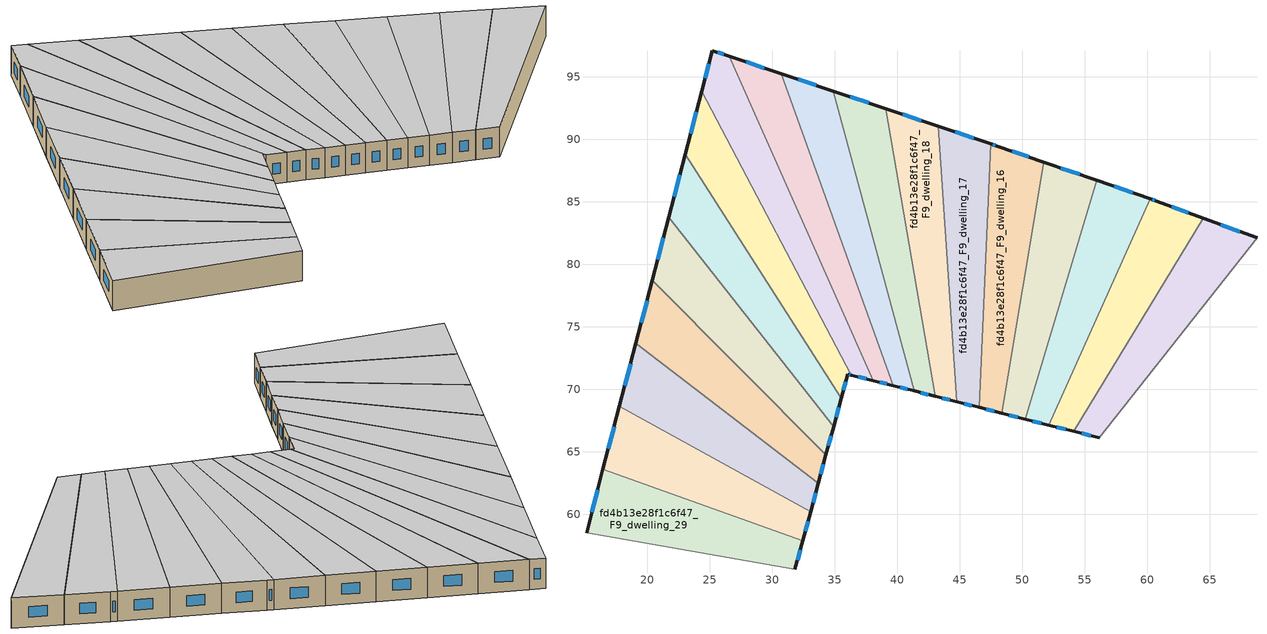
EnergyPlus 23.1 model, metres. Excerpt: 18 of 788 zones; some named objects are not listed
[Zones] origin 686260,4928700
fd4b13e28f1c6f47_F9_dwelling_12
 floor to fd4b13e28f1c6f47_F8_dwelling_12 (EU_floor_Construction): 68.78,82.11 56.14,66.12 54.1,66.64 64.49,83.68 z27
 wall outside (EU_wall_Construction): 54.1,66.64 56.14,66.12 / 68.78,82.11 64.49,83.68 z27:30
 wall to fd4b13e28f1c6f47_F9_dwelling_13 (EU_wall_Construction): 64.49,83.68 54.1,66.64 z27:30
 wall to fd4b13e28f1c6f47_F9_dwelling_11 (EU_wall_Construction): 56.14,66.12 68.78,82.11 z27:30
 window (EU_Window_Construction): 54.76,66.47 55.48,66.29 / 67.39,82.62 65.88,83.17 z27.97:29.03
 ceiling to fd4b13e28f1c6f47_F10_dwelling_12 (EU_floor_Construction): 56.14,66.12 68.78,82.11 64.49,83.68 54.1,66.64 z30
fd4b13e28f1c6f47_F9_dwelling_13
 floor to fd4b13e28f1c6f47_F8_dwelling_13 (EU_floor_Construction): 64.49,83.68 54.1,66.64 52.13,67.14 60.23,85.24 60.75,85.06 z27
 wall outside (EU_wall_Construction): 52.13,67.14 54.1,66.64 / 64.49,83.68 60.75,85.06 60.23,85.24 z27:30
 wall to fd4b13e28f1c6f47_F9_dwelling_14 (EU_wall_Construction): 60.23,85.24 52.13,67.14 z27:30
 window (EU_Window_Construction): 52.77,66.98 53.47,66.8 / 60.58,85.12 60.4,85.18 / 63.28,84.13 61.96,84.61 z27.97:29.03
 ceiling to fd4b13e28f1c6f47_F10_dwelling_13 (EU_floor_Construction): 54.1,66.64 64.49,83.68 60.75,85.06 60.23,85.24 52.13,67.14 z30
fd4b13e28f1c6f47_F9_dwelling_14
 floor to fd4b13e28f1c6f47_F8_dwelling_14 (EU_floor_Construction): 60.23,85.24 52.13,67.14 50.22,67.62 55.96,86.71 z27
 wall outside (EU_wall_Construction): 50.22,67.62 52.13,67.14 / 60.23,85.24 55.96,86.71 z27:30
 wall to fd4b13e28f1c6f47_F9_dwelling_15 (EU_wall_Construction): 55.96,86.71 50.22,67.62 z27:30
 window (EU_Window_Construction): 50.84,67.47 51.51,67.3 / 58.84,85.72 57.34,86.23 z27.97:29.03
 ceiling to fd4b13e28f1c6f47_F10_dwelling_14 (EU_floor_Construction): 52.13,67.14 60.23,85.24 55.96,86.71 50.22,67.62 z30
fd4b13e28f1c6f47_F9_dwelling_15
 floor to fd4b13e28f1c6f47_F8_dwelling_15 (EU_floor_Construction): 55.96,86.71 50.22,67.62 48.36,68.1 51.71,88.18 z27
 wall outside (EU_wall_Construction): 48.36,68.1 50.22,67.62 / 55.96,86.71 51.71,88.18 z27:30
 wall to fd4b13e28f1c6f47_F9_dwelling_16 (EU_wall_Construction): 51.71,88.18 48.36,68.1 z27:30
 window (EU_Window_Construction): 48.96,67.94 49.62,67.78 / 54.58,87.19 53.08,87.71 z27.97:29.03
 ceiling to fd4b13e28f1c6f47_F10_dwelling_15 (EU_floor_Construction): 50.22,67.62 55.96,86.71 51.71,88.18 48.36,68.1 z30
fd4b13e28f1c6f47_F9_dwelling_16
 floor to fd4b13e28f1c6f47_F8_dwelling_16 (EU_floor_Construction): 51.71,88.18 48.36,68.1 46.55,68.56 47.47,89.64 48.01,89.46 z27
 wall outside (EU_wall_Construction): 46.55,68.56 48.36,68.1 / 51.71,88.18 48.01,89.46 47.47,89.64 z27:30
 wall to fd4b13e28f1c6f47_F9_dwelling_17 (EU_wall_Construction): 47.47,89.64 46.55,68.56 z27:30
 window (EU_Window_Construction): 47.13,68.41 47.77,68.25 / 47.84,89.52 47.65,89.58 / 50.51,88.59 49.21,89.04 z27.97:29.03
 ceiling to fd4b13e28f1c6f47_F10_dwelling_16 (EU_floor_Construction): 48.36,68.1 51.71,88.18 48.01,89.46 47.47,89.64 46.55,68.56 z30
fd4b13e28f1c6f47_F9_dwelling_17
 floor to fd4b13e28f1c6f47_F8_dwelling_17 (EU_floor_Construction): 47.47,89.64 46.55,68.56 44.77,69.01 43.26,91.05 z27
 wall outside (EU_wall_Construction): 44.77,69.01 46.55,68.56 / 47.47,89.64 43.26,91.05 z27:30
 wall to fd4b13e28f1c6f47_F9_dwelling_18 (EU_wall_Construction): 43.26,91.05 44.77,69.01 z27:30
 window (EU_Window_Construction): 45.35,68.86 45.97,68.7 / 46.11,90.09 44.63,90.59 z27.97:29.03
 ceiling to fd4b13e28f1c6f47_F10_dwelling_17 (EU_floor_Construction): 46.55,68.56 47.47,89.64 43.26,91.05 44.77,69.01 z30
fd4b13e28f1c6f47_F9_dwelling_18
 floor to fd4b13e28f1c6f47_F8_dwelling_18 (EU_floor_Construction): 43.26,91.05 44.77,69.01 43.04,69.45 39.06,92.46 z27
 wall outside (EU_wall_Construction): 43.04,69.45 44.77,69.01 / 43.26,91.05 39.06,92.46 z27:30
 wall to fd4b13e28f1c6f47_F9_dwelling_19 (EU_wall_Construction): 39.06,92.46 43.04,69.45 z27:30
 window (EU_Window_Construction): 43.6,69.3 44.21,69.15 / 41.9,91.5 40.42,92 z27.97:29.03
 ceiling to fd4b13e28f1c6f47_F10_dwelling_18 (EU_floor_Construction): 44.77,69.01 43.26,91.05 39.06,92.46 43.04,69.45 z30
fd4b13e28f1c6f47_F9_dwelling_19
 floor to fd4b13e28f1c6f47_F8_dwelling_19 (EU_floor_Construction): 39.06,92.46 43.04,69.45 41.35,69.88 34.88,93.86 z27
 wall outside (EU_wall_Construction): 41.35,69.88 43.04,69.45 / 39.06,92.46 34.88,93.86 z27:30
 wall to fd4b13e28f1c6f47_F9_dwelling_20 (EU_wall_Construction): 34.88,93.86 41.35,69.88 z27:30
 window (EU_Window_Construction): 41.9,69.74 42.49,69.59 / 37.71,92.91 36.24,93.4 z27.97:29.03
 ceiling to fd4b13e28f1c6f47_F10_dwelling_19 (EU_floor_Construction): 43.04,69.45 39.06,92.46 34.88,93.86 41.35,69.88 z30
fd4b13e28f1c6f47_F9_dwelling_20
 floor to fd4b13e28f1c6f47_F8_dwelling_20 (EU_floor_Construction): 34.88,93.86 41.35,69.88 39.69,70.3 30.72,95.25 z27
 wall outside (EU_wall_Construction): 39.69,70.3 41.35,69.88 / 34.88,93.86 30.72,95.25 z27:30
 wall to fd4b13e28f1c6f47_F9_dwelling_21 (EU_wall_Construction): 30.72,95.25 39.69,70.3 z27:30
 window (EU_Window_Construction): 40.23,70.16 40.81,70.01 / 33.53,94.31 32.07,94.8 z27.97:29.03
 ceiling to fd4b13e28f1c6f47_F10_dwelling_20 (EU_floor_Construction): 41.35,69.88 34.88,93.86 30.72,95.25 39.69,70.3 z30
fd4b13e28f1c6f47_F9_dwelling_21
 floor to fd4b13e28f1c6f47_F8_dwelling_21 (EU_floor_Construction): 30.72,95.25 39.69,70.3 38.06,70.71 26.56,96.64 z27
 wall outside (EU_wall_Construction): 38.06,70.71 39.69,70.3 / 30.72,95.25 26.56,96.64 z27:30
 wall to fd4b13e28f1c6f47_F9_dwelling_22 (EU_wall_Construction): 26.56,96.64 38.06,70.71 z27:30
 window (EU_Window_Construction): 38.59,70.57 39.16,70.43 / 29.37,95.7 27.91,96.19 z27.97:29.03
 ceiling to fd4b13e28f1c6f47_F10_dwelling_21 (EU_floor_Construction): 39.69,70.3 30.72,95.25 26.56,96.64 38.06,70.71 z30
fd4b13e28f1c6f47_F9_dwelling_22
 floor to fd4b13e28f1c6f47_F8_dwelling_22 (EU_floor_Construction): 26.56,96.64 38.06,70.71 36.34,71.14 24.35,93.83 25.21,97.1 z27
 wall outside (EU_wall_Construction): 36.34,71.14 38.06,70.71 / 26.56,96.64 25.21,97.1 24.35,93.83 z27:30
 wall to fd4b13e28f1c6f47_F9_dwelling_23 (EU_wall_Construction): 24.35,93.83 36.34,71.14 z27:30
 window (EU_Window_Construction): 36.9,71 37.51,70.85 / 24.93,96.04 24.63,94.89 / 26.12,96.79 25.65,96.95 z27.97:29.03
 ceiling to fd4b13e28f1c6f47_F10_dwelling_22 (EU_floor_Construction): 38.06,70.71 26.56,96.64 25.21,97.1 24.35,93.83 36.34,71.14 z30
fd4b13e28f1c6f47_F9_dwelling_23
 floor to fd4b13e28f1c6f47_F8_dwelling_23 (EU_floor_Construction): 24.35,93.83 36.34,71.14 36.05,71.22 35.52,69.28 23.04,88.8 z27
 wall outside (EU_wall_Construction): 35.52,69.28 36.05,71.22 36.34,71.14 / 24.35,93.83 23.04,88.8 z27:30
 wall to fd4b13e28f1c6f47_F9_dwelling_24 (EU_wall_Construction): 23.04,88.8 35.52,69.28 z27:30
 window (EU_Window_Construction): 36.14,71.2 36.24,71.17 / 35.69,69.91 35.88,70.59 / 23.93,92.2 23.47,90.43 z27.97:29.03
 ceiling to fd4b13e28f1c6f47_F10_dwelling_23 (EU_floor_Construction): 35.52,69.28 36.05,71.22 36.34,71.14 24.35,93.83 23.04,88.8 z30
fd4b13e28f1c6f47_F9_dwelling_24
 floor to fd4b13e28f1c6f47_F8_dwelling_24 (EU_floor_Construction): 23.04,88.8 35.52,69.28 34.91,67.03 21.73,83.77 z27
 wall outside (EU_wall_Construction): 34.91,67.03 35.52,69.28 / 23.04,88.8 21.73,83.77 z27:30
 wall to fd4b13e28f1c6f47_F9_dwelling_25 (EU_wall_Construction): 21.73,83.77 34.91,67.03 z27:30
 window (EU_Window_Construction): 35.11,67.76 35.33,68.55 / 22.62,87.17 22.15,85.4 z27.97:29.03
 ceiling to fd4b13e28f1c6f47_F10_dwelling_24 (EU_floor_Construction): 34.91,67.03 35.52,69.28 23.04,88.8 21.73,83.77 z30
fd4b13e28f1c6f47_F9_dwelling_25
 floor to fd4b13e28f1c6f47_F8_dwelling_25 (EU_floor_Construction): 21.73,83.77 34.91,67.03 34.3,64.76 20.41,78.73 z27
 wall outside (EU_wall_Construction): 34.3,64.76 34.91,67.03 / 21.73,83.77 20.41,78.73 z27:30
 wall to fd4b13e28f1c6f47_F9_dwelling_26 (EU_wall_Construction): 20.41,78.73 34.3,64.76 z27:30
 window (EU_Window_Construction): 34.5,65.49 34.71,66.29 / 21.3,82.13 20.84,80.36 z27.97:29.03
 ceiling to fd4b13e28f1c6f47_F10_dwelling_25 (EU_floor_Construction): 34.3,64.76 34.91,67.03 21.73,83.77 20.41,78.73 z30
fd4b13e28f1c6f47_F9_dwelling_26
 floor to fd4b13e28f1c6f47_F8_dwelling_26 (EU_floor_Construction): 20.41,78.73 34.3,64.76 33.68,62.48 19.1,73.69 z27
 wall outside (EU_wall_Construction): 33.68,62.48 34.3,64.76 / 20.41,78.73 19.1,73.69 z27:30
 wall to fd4b13e28f1c6f47_F9_dwelling_27 (EU_wall_Construction): 19.1,73.69 33.68,62.48 z27:30
 window (EU_Window_Construction): 33.88,63.22 34.1,64.02 / 19.99,77.1 19.52,75.32 z27.97:29.03
 ceiling to fd4b13e28f1c6f47_F10_dwelling_26 (EU_floor_Construction): 33.68,62.48 34.3,64.76 20.41,78.73 19.1,73.69 z30
fd4b13e28f1c6f47_F9_dwelling_27
 floor to fd4b13e28f1c6f47_F8_dwelling_27 (EU_floor_Construction): 33.68,62.48 33.06,60.2 17.78,68.64 19.1,73.69 z27
 wall outside (EU_wall_Construction): 33.06,60.2 33.68,62.48 / 19.1,73.69 17.78,68.64 z27:30
 wall to fd4b13e28f1c6f47_F9_dwelling_28 (EU_wall_Construction): 17.78,68.64 33.06,60.2 z27:30
 window (EU_Window_Construction): 33.26,60.94 33.48,61.74 / 18.67,72.05 18.21,70.28 z27.97:29.03
 ceiling to fd4b13e28f1c6f47_F10_dwelling_27 (EU_floor_Construction): 33.06,60.2 33.68,62.48 19.1,73.69 17.78,68.64 z30
fd4b13e28f1c6f47_F9_dwelling_28
 floor to fd4b13e28f1c6f47_F8_dwelling_28 (EU_floor_Construction): 33.06,60.2 32.44,57.9 16.46,63.59 17.78,68.64 z27
 wall outside (EU_wall_Construction): 32.44,57.9 33.06,60.2 / 17.78,68.64 16.46,63.59 z27:30
 wall to fd4b13e28f1c6f47_F9_dwelling_29 (EU_wall_Construction): 16.46,63.59 32.44,57.9 z27:30
 window (EU_Window_Construction): 32.64,58.64 32.86,59.45 / 17.35,67.01 16.89,65.23 z27.97:29.03
 ceiling to fd4b13e28f1c6f47_F10_dwelling_28 (EU_floor_Construction): 32.44,57.9 33.06,60.2 17.78,68.64 16.46,63.59 z30
fd4b13e28f1c6f47_F9_dwelling_29
 floor to fd4b13e28f1c6f47_F8_dwelling_29 (EU_floor_Construction): 32.44,57.9 31.82,55.6 15.14,58.54 16.46,63.59 z27
 wall outside (EU_wall_Construction): 31.82,55.6 32.44,57.9 / 16.46,63.59 15.14,58.54 z27:30
 wall to fd4b13e28f1c6f47_F9_dwelling_30 (EU_wall_Construction): 15.14,58.54 31.82,55.6 z27:30
 window (EU_Window_Construction): 32.02,56.34 32.24,57.15 / 16.03,61.96 15.57,60.18 z27.97:29.03
 ceiling to fd4b13e28f1c6f47_F10_dwelling_29 (EU_floor_Construction): 31.82,55.6 32.44,57.9 16.46,63.59 15.14,58.54 z30
[Building]
EU S2 Campaign: North Axis=0; Terrain=City; Solar Distribution=FullExterior
[Site:Location]
Bologna: Latitude=44.5; Longitude=11.25; Time Zone=1; Elevation=37
[SizingPeriod:WeatherFileDays]
AnnualSizingPeriod: Begin Month=1; Begin Day of Month=1; End Month=12; End Day of Month=31; Day of Week for Start Day=Monday; Use Weather File Daylight Saving Period=No; Use Weather File Rain and Snow Indicators=No
[MATERIAL]
EU_InternalMass_Material: Roughness=MediumRough; Thickness=0.1; Conductivity=1; Density=1800; Specific Heat=900; Thermal Absorptance=0.9; Solar Absorptance=0.7; Visible Absorptance=0.7
[MATERIAL:NOMASS] Roughness=MediumRough; Thermal Absorptance=0.9; Solar Absorptance=0.7; Visible Absorptance=0.7
Name | Thermal Resistance
EU_wall_NoMass | 0.779417
EU_floor_NoMass | 0.588222
[WINDOWMATERIAL:SIMPLEGLAZINGSYSTEM]
EU_Window_SimpleGlazing: UFactor=5.16242; Solar Heat Gain Coefficient=0.85; Visible Transmittance=0.85
[CONSTRUCTION]
EU_wall_Construction: EU_wall_NoMass
EU_floor_Construction: EU_floor_NoMass
EU_Window_Construction: EU_Window_SimpleGlazing
EU_InternalMass_Construction: EU_InternalMass_Material
[ZONE] Type=1; Multiplier=1; Ceiling Height=autocalculate; Floor Area=autocalculate; Part of Total Floor Area=Yes
Name | Volume
fd4b13e28f1c6f47_F9_dwelling_12 | 192.746
fd4b13e28f1c6f47_F9_dwelling_13 | 192.776
fd4b13e28f1c6f47_F9_dwelling_14 | 192.752
fd4b13e28f1c6f47_F9_dwelling_15 | 192.75
fd4b13e28f1c6f47_F9_dwelling_16 | 192.822
fd4b13e28f1c6f47_F9_dwelling_17 | 192.737
fd4b13e28f1c6f47_F9_dwelling_18 | 192.759
fd4b13e28f1c6f47_F9_dwelling_19 | 192.717
fd4b13e28f1c6f47_F9_dwelling_20; fd4b13e28f1c6f47_F9_dwelling_23 | 192.757
fd4b13e28f1c6f47_F9_dwelling_21 | 192.814
fd4b13e28f1c6f47_F9_dwelling_22 | 192.709
fd4b13e28f1c6f47_F9_dwelling_24 | 192.753
fd4b13e28f1c6f47_F9_dwelling_25 | 192.735
fd4b13e28f1c6f47_F9_dwelling_26 | 192.795
fd4b13e28f1c6f47_F9_dwelling_27 | 192.744
fd4b13e28f1c6f47_F9_dwelling_28 | 192.763
fd4b13e28f1c6f47_F9_dwelling_29 | 192.816
[INTERNALMASS] Construction=EU_InternalMass_Construction
Name | Zone or ZoneList | Surface Area
fd4b13e28f1c6f47_F9_dwelling_12_EU_InternalMass | fd4b13e28f1c6f47_F9_dwelling_12 | 64.2488
fd4b13e28f1c6f47_F9_dwelling_13_EU_InternalMass | fd4b13e28f1c6f47_F9_dwelling_13 | 64.2578
fd4b13e28f1c6f47_F9_dwelling_14_EU_InternalMass | fd4b13e28f1c6f47_F9_dwelling_14 | 64.2505
fd4b13e28f1c6f47_F9_dwelling_15_EU_InternalMass | fd4b13e28f1c6f47_F9_dwelling_15 | 64.2501
fd4b13e28f1c6f47_F9_dwelling_16_EU_InternalMass | fd4b13e28f1c6f47_F9_dwelling_16 | 64.2731
fd4b13e28f1c6f47_F9_dwelling_17_EU_InternalMass | fd4b13e28f1c6f47_F9_dwelling_17 | 64.2456
fd4b13e28f1c6f47_F9_dwelling_18_EU_InternalMass | fd4b13e28f1c6f47_F9_dwelling_18 | 64.253
fd4b13e28f1c6f47_F9_dwelling_19_EU_InternalMass | fd4b13e28f1c6f47_F9_dwelling_19 | 64.2389
fd4b13e28f1c6f47_F9_dwelling_20_EU_InternalMass | fd4b13e28f1c6f47_F9_dwelling_20 | 64.2522
fd4b13e28f1c6f47_F9_dwelling_21_EU_InternalMass | fd4b13e28f1c6f47_F9_dwelling_21 | 64.2711
fd4b13e28f1c6f47_F9_dwelling_22_EU_InternalMass | fd4b13e28f1c6f47_F9_dwelling_22 | 64.2366
fd4b13e28f1c6f47_F9_dwelling_23_EU_InternalMass | fd4b13e28f1c6f47_F9_dwelling_23 | 64.2521
fd4b13e28f1c6f47_F9_dwelling_24_EU_InternalMass | fd4b13e28f1c6f47_F9_dwelling_24 | 64.251
fd4b13e28f1c6f47_F9_dwelling_25_EU_InternalMass | fd4b13e28f1c6f47_F9_dwelling_25 | 64.2449
fd4b13e28f1c6f47_F9_dwelling_26_EU_InternalMass | fd4b13e28f1c6f47_F9_dwelling_26 | 64.265
fd4b13e28f1c6f47_F9_dwelling_27_EU_InternalMass | fd4b13e28f1c6f47_F9_dwelling_27 | 64.2482
fd4b13e28f1c6f47_F9_dwelling_28_EU_InternalMass | fd4b13e28f1c6f47_F9_dwelling_28 | 64.2542
fd4b13e28f1c6f47_F9_dwelling_29_EU_InternalMass | fd4b13e28f1c6f47_F9_dwelling_29 | 64.2721
[OTHEREQUIPMENT] Fuel Type=Electricity; Design Level Calculation Method=Watts/Area; Power per Zone Floor Area=1; Fraction Latent=0; Fraction Radiant=0; Fraction Lost=0; Carbon Dioxide Generation Rate=0; EndUse Subcategory=EU_Step8_InternalGains
Name | Zone or ZoneList or Space or SpaceList | Schedule
EU_Step8_InternalGain_fd4b13e28f1c6f47_F9_dwelling_12_f000 | fd4b13e28f1c6f47_F9_dwelling_12 | EU_Step8_GainSchedule_fd4b13e28f1c6f47_F9_dwelling_12_f000
EU_Step8_InternalGain_fd4b13e28f1c6f47_F9_dwelling_13_f000 | fd4b13e28f1c6f47_F9_dwelling_13 | EU_Step8_GainSchedule_fd4b13e28f1c6f47_F9_dwelling_13_f000
EU_Step8_InternalGain_fd4b13e28f1c6f47_F9_dwelling_14_f000 | fd4b13e28f1c6f47_F9_dwelling_14 | EU_Step8_GainSchedule_fd4b13e28f1c6f47_F9_dwelling_14_f000
EU_Step8_InternalGain_fd4b13e28f1c6f47_F9_dwelling_15_f000 | fd4b13e28f1c6f47_F9_dwelling_15 | EU_Step8_GainSchedule_fd4b13e28f1c6f47_F9_dwelling_15_f000
EU_Step8_InternalGain_fd4b13e28f1c6f47_F9_dwelling_16_f000 | fd4b13e28f1c6f47_F9_dwelling_16 | EU_Step8_GainSchedule_fd4b13e28f1c6f47_F9_dwelling_16_f000
EU_Step8_InternalGain_fd4b13e28f1c6f47_F9_dwelling_17_f000 | fd4b13e28f1c6f47_F9_dwelling_17 | EU_Step8_GainSchedule_fd4b13e28f1c6f47_F9_dwelling_17_f000
EU_Step8_InternalGain_fd4b13e28f1c6f47_F9_dwelling_18_f000 | fd4b13e28f1c6f47_F9_dwelling_18 | EU_Step8_GainSchedule_fd4b13e28f1c6f47_F9_dwelling_18_f000
EU_Step8_InternalGain_fd4b13e28f1c6f47_F9_dwelling_19_f000 | fd4b13e28f1c6f47_F9_dwelling_19 | EU_Step8_GainSchedule_fd4b13e28f1c6f47_F9_dwelling_19_f000
EU_Step8_InternalGain_fd4b13e28f1c6f47_F9_dwelling_20_f000 | fd4b13e28f1c6f47_F9_dwelling_20 | EU_Step8_GainSchedule_fd4b13e28f1c6f47_F9_dwelling_20_f000
EU_Step8_InternalGain_fd4b13e28f1c6f47_F9_dwelling_21_f000 | fd4b13e28f1c6f47_F9_dwelling_21 | EU_Step8_GainSchedule_fd4b13e28f1c6f47_F9_dwelling_21_f000
EU_Step8_InternalGain_fd4b13e28f1c6f47_F9_dwelling_22_f000 | fd4b13e28f1c6f47_F9_dwelling_22 | EU_Step8_GainSchedule_fd4b13e28f1c6f47_F9_dwelling_22_f000
EU_Step8_InternalGain_fd4b13e28f1c6f47_F9_dwelling_23_f000 | fd4b13e28f1c6f47_F9_dwelling_23 | EU_Step8_GainSchedule_fd4b13e28f1c6f47_F9_dwelling_23_f000
EU_Step8_InternalGain_fd4b13e28f1c6f47_F9_dwelling_24_f000 | fd4b13e28f1c6f47_F9_dwelling_24 | EU_Step8_GainSchedule_fd4b13e28f1c6f47_F9_dwelling_24_f000
EU_Step8_InternalGain_fd4b13e28f1c6f47_F9_dwelling_25_f000 | fd4b13e28f1c6f47_F9_dwelling_25 | EU_Step8_GainSchedule_fd4b13e28f1c6f47_F9_dwelling_25_f000
EU_Step8_InternalGain_fd4b13e28f1c6f47_F9_dwelling_26_f000 | fd4b13e28f1c6f47_F9_dwelling_26 | EU_Step8_GainSchedule_fd4b13e28f1c6f47_F9_dwelling_26_f000
EU_Step8_InternalGain_fd4b13e28f1c6f47_F9_dwelling_27_f000 | fd4b13e28f1c6f47_F9_dwelling_27 | EU_Step8_GainSchedule_fd4b13e28f1c6f47_F9_dwelling_27_f000
EU_Step8_InternalGain_fd4b13e28f1c6f47_F9_dwelling_28_f000 | fd4b13e28f1c6f47_F9_dwelling_28 | EU_Step8_GainSchedule_fd4b13e28f1c6f47_F9_dwelling_28_f000
EU_Step8_InternalGain_fd4b13e28f1c6f47_F9_dwelling_29_f000 | fd4b13e28f1c6f47_F9_dwelling_29 | EU_Step8_GainSchedule_fd4b13e28f1c6f47_F9_dwelling_29_f000
[ZONEVENTILATION:DESIGNFLOWRATE] Schedule=EU_AlwaysOn; Design Flow Rate Calculation Method=AirChanges/Hour; Air Changes per Hour=0.712058; Ventilation Type=Natural; Fan Pressure Rise=0; Fan Total Efficiency=1; Constant Term Coefficient=1; Temperature Term Coefficient=0; Velocity Term Coefficient=0; Velocity Squared Term Coefficient=0; Minimum Indoor Temperature=-100; Maximum Indoor Temperature=100; Delta Temperature=-100; Minimum Outdoor Temperature=-100; Maximum Outdoor Temperature=100; Maximum Wind Speed=40
Name | Zone or ZoneList or Space or SpaceList
EU_ConstantAir_fd4b13e28f1c6f47_F9_dwelling_12 | fd4b13e28f1c6f47_F9_dwelling_12
EU_ConstantAir_fd4b13e28f1c6f47_F9_dwelling_13 | fd4b13e28f1c6f47_F9_dwelling_13
EU_ConstantAir_fd4b13e28f1c6f47_F9_dwelling_14 | fd4b13e28f1c6f47_F9_dwelling_14
EU_ConstantAir_fd4b13e28f1c6f47_F9_dwelling_15 | fd4b13e28f1c6f47_F9_dwelling_15
EU_ConstantAir_fd4b13e28f1c6f47_F9_dwelling_16 | fd4b13e28f1c6f47_F9_dwelling_16
EU_ConstantAir_fd4b13e28f1c6f47_F9_dwelling_17 | fd4b13e28f1c6f47_F9_dwelling_17
EU_ConstantAir_fd4b13e28f1c6f47_F9_dwelling_18 | fd4b13e28f1c6f47_F9_dwelling_18
EU_ConstantAir_fd4b13e28f1c6f47_F9_dwelling_19 | fd4b13e28f1c6f47_F9_dwelling_19
EU_ConstantAir_fd4b13e28f1c6f47_F9_dwelling_20 | fd4b13e28f1c6f47_F9_dwelling_20
EU_ConstantAir_fd4b13e28f1c6f47_F9_dwelling_21 | fd4b13e28f1c6f47_F9_dwelling_21
EU_ConstantAir_fd4b13e28f1c6f47_F9_dwelling_22 | fd4b13e28f1c6f47_F9_dwelling_22
EU_ConstantAir_fd4b13e28f1c6f47_F9_dwelling_23 | fd4b13e28f1c6f47_F9_dwelling_23
EU_ConstantAir_fd4b13e28f1c6f47_F9_dwelling_24 | fd4b13e28f1c6f47_F9_dwelling_24
EU_ConstantAir_fd4b13e28f1c6f47_F9_dwelling_25 | fd4b13e28f1c6f47_F9_dwelling_25
EU_ConstantAir_fd4b13e28f1c6f47_F9_dwelling_26 | fd4b13e28f1c6f47_F9_dwelling_26
EU_ConstantAir_fd4b13e28f1c6f47_F9_dwelling_27 | fd4b13e28f1c6f47_F9_dwelling_27
EU_ConstantAir_fd4b13e28f1c6f47_F9_dwelling_28 | fd4b13e28f1c6f47_F9_dwelling_28
EU_ConstantAir_fd4b13e28f1c6f47_F9_dwelling_29 | fd4b13e28f1c6f47_F9_dwelling_29
[HVACTEMPLATE:ZONE:IDEALLOADSAIRSYSTEM] System Availability Schedule=EU_AlwaysOn; Maximum Heating Supply Air Temperature=50; Minimum Cooling Supply Air Temperature=13; Maximum Heating Supply Air Humidity Ratio=0.0156; Minimum Cooling Supply Air Humidity Ratio=0.0077; Heating Limit=NoLimit; Cooling Limit=NoLimit; Heating Availability Schedule=EU_AlwaysOn; Cooling Availability Schedule=EU_CoolingOff; Dehumidification Control Type=ConstantSensibleHeatRatio; Cooling Sensible Heat Ratio=0.7; Dehumidification Setpoint=60; Humidification Control Type=None; Humidification Setpoint=30; Outdoor Air Method=None; Outdoor Air Flow Rate per Person=0.00944; Outdoor Air Flow Rate per Zone Floor Area=0; Outdoor Air Flow Rate per Zone=0; Demand Controlled Ventilation Type=None; Outdoor Air Economizer Type=NoEconomizer; Heat Recovery Type=None; Sensible Heat Recovery Effectiveness=0.7; Latent Heat Recovery Effectiveness=0.65
Name | Template Thermostat
fd4b13e28f1c6f47_F9_dwelling_12 | EU_HeatOnly_fd4b13e28f1c6f47_F9_dwelling_12
fd4b13e28f1c6f47_F9_dwelling_13 | EU_HeatOnly_fd4b13e28f1c6f47_F9_dwelling_13
fd4b13e28f1c6f47_F9_dwelling_14 | EU_HeatOnly_fd4b13e28f1c6f47_F9_dwelling_14
fd4b13e28f1c6f47_F9_dwelling_15 | EU_HeatOnly_fd4b13e28f1c6f47_F9_dwelling_15
fd4b13e28f1c6f47_F9_dwelling_16 | EU_HeatOnly_fd4b13e28f1c6f47_F9_dwelling_16
fd4b13e28f1c6f47_F9_dwelling_17 | EU_HeatOnly_fd4b13e28f1c6f47_F9_dwelling_17
fd4b13e28f1c6f47_F9_dwelling_18 | EU_HeatOnly_fd4b13e28f1c6f47_F9_dwelling_18
fd4b13e28f1c6f47_F9_dwelling_19 | EU_HeatOnly_fd4b13e28f1c6f47_F9_dwelling_19
fd4b13e28f1c6f47_F9_dwelling_20 | EU_HeatOnly_fd4b13e28f1c6f47_F9_dwelling_20
fd4b13e28f1c6f47_F9_dwelling_21 | EU_HeatOnly_fd4b13e28f1c6f47_F9_dwelling_21
fd4b13e28f1c6f47_F9_dwelling_22 | EU_HeatOnly_fd4b13e28f1c6f47_F9_dwelling_22
fd4b13e28f1c6f47_F9_dwelling_23 | EU_HeatOnly_fd4b13e28f1c6f47_F9_dwelling_23
fd4b13e28f1c6f47_F9_dwelling_24 | EU_HeatOnly_fd4b13e28f1c6f47_F9_dwelling_24
fd4b13e28f1c6f47_F9_dwelling_25 | EU_HeatOnly_fd4b13e28f1c6f47_F9_dwelling_25
fd4b13e28f1c6f47_F9_dwelling_26 | EU_HeatOnly_fd4b13e28f1c6f47_F9_dwelling_26
fd4b13e28f1c6f47_F9_dwelling_27 | EU_HeatOnly_fd4b13e28f1c6f47_F9_dwelling_27
fd4b13e28f1c6f47_F9_dwelling_28 | EU_HeatOnly_fd4b13e28f1c6f47_F9_dwelling_28
fd4b13e28f1c6f47_F9_dwelling_29 | EU_HeatOnly_fd4b13e28f1c6f47_F9_dwelling_29
[SIZING:ZONE] Zone Cooling Design Supply Air Temperature Input Method=SupplyAirTemperature; Zone Cooling Design Supply Air Temperature=13; Zone Heating Design Supply Air Temperature Input Method=SupplyAirTemperature; Zone Heating Design Supply Air Temperature=50; Zone Cooling Design Supply Air Humidity Ratio=0.008; Zone Heating Design Supply Air Humidity Ratio=0.008; Cooling Design Air Flow Method=DesignDay; Cooling Design Air Flow Rate=0; Cooling Minimum Air Flow per Zone Floor Area=0.000762; Cooling Minimum Air Flow=0; Cooling Minimum Air Flow Fraction=0.2; Heating Design Air Flow Method=DesignDay; Heating Design Air Flow Rate=0; Heating Maximum Air Flow per Zone Floor Area=0.002032; Heating Maximum Air Flow=0.141576; Heating Maximum Air Flow Fraction=0.3; Account for Dedicated Outdoor Air System=No; Dedicated Outdoor Air System Control Strategy=NeutralSupplyAir; Dedicated Outdoor Air Low Setpoint Temperature for Design=autosize; Dedicated Outdoor Air High Setpoint Temperature for Design=autosize; Zone Load Sizing Method=Sensible Load Only No Latent Load; Zone Latent Cooling Design Supply Air Humidity Ratio Input Method=HumidityRatioDifference; Zone Cooling Design Supply Air Humidity Ratio Difference=0.005; Zone Latent Heating Design Supply Air Humidity Ratio Input Method=HumidityRatioDifference; Zone Humidification Design Supply Air Humidity Ratio Difference=0.005
fd4b13e28f1c6f47_F9_dwelling_12; fd4b13e28f1c6f47_F9_dwelling_13; fd4b13e28f1c6f47_F9_dwelling_14; fd4b13e28f1c6f47_F9_dwelling_15; fd4b13e28f1c6f47_F9_dwelling_16; fd4b13e28f1c6f47_F9_dwelling_17; fd4b13e28f1c6f47_F9_dwelling_18; fd4b13e28f1c6f47_F9_dwelling_19; fd4b13e28f1c6f47_F9_dwelling_20; fd4b13e28f1c6f47_F9_dwelling_21; fd4b13e28f1c6f47_F9_dwelling_22; fd4b13e28f1c6f47_F9_dwelling_23; fd4b13e28f1c6f47_F9_dwelling_24; fd4b13e28f1c6f47_F9_dwelling_25; fd4b13e28f1c6f47_F9_dwelling_26; fd4b13e28f1c6f47_F9_dwelling_27; fd4b13e28f1c6f47_F9_dwelling_28; fd4b13e28f1c6f47_F9_dwelling_29
[SCHEDULE:CONSTANT]
Name | Hourly Value
EU_AlwaysOn | 1
EU_CoolingOff | 0
[SCHEDULE:FILE] Column Number=1; Rows to Skip at Top=0; Number of Hours of Data=8760; Column Separator=Comma; Interpolate to Timestep=No; Minutes per Item=60; Adjust Schedule for Daylight Savings=Yes
Name | File
EU_Step8_GainSchedule_fd4b13e28f1c6f47_F9_dwelling_12_f000 | ../../schedules/fd4b13e28f1c6f47/fd4b13e28f1c6f47_F9_dwelling_12_f000_gain.csv
EU_Step8_GainSchedule_fd4b13e28f1c6f47_F9_dwelling_13_f000 | ../../schedules/fd4b13e28f1c6f47/fd4b13e28f1c6f47_F9_dwelling_13_f000_gain.csv
EU_Step8_GainSchedule_fd4b13e28f1c6f47_F9_dwelling_14_f000 | ../../schedules/fd4b13e28f1c6f47/fd4b13e28f1c6f47_F9_dwelling_14_f000_gain.csv
EU_Step8_GainSchedule_fd4b13e28f1c6f47_F9_dwelling_15_f000 | ../../schedules/fd4b13e28f1c6f47/fd4b13e28f1c6f47_F9_dwelling_15_f000_gain.csv
EU_Step8_GainSchedule_fd4b13e28f1c6f47_F9_dwelling_16_f000 | ../../schedules/fd4b13e28f1c6f47/fd4b13e28f1c6f47_F9_dwelling_16_f000_gain.csv
EU_Step8_GainSchedule_fd4b13e28f1c6f47_F9_dwelling_17_f000 | ../../schedules/fd4b13e28f1c6f47/fd4b13e28f1c6f47_F9_dwelling_17_f000_gain.csv
EU_Step8_GainSchedule_fd4b13e28f1c6f47_F9_dwelling_18_f000 | ../../schedules/fd4b13e28f1c6f47/fd4b13e28f1c6f47_F9_dwelling_18_f000_gain.csv
EU_Step8_GainSchedule_fd4b13e28f1c6f47_F9_dwelling_19_f000 | ../../schedules/fd4b13e28f1c6f47/fd4b13e28f1c6f47_F9_dwelling_19_f000_gain.csv
EU_Step8_GainSchedule_fd4b13e28f1c6f47_F9_dwelling_20_f000 | ../../schedules/fd4b13e28f1c6f47/fd4b13e28f1c6f47_F9_dwelling_20_f000_gain.csv
EU_Step8_GainSchedule_fd4b13e28f1c6f47_F9_dwelling_21_f000 | ../../schedules/fd4b13e28f1c6f47/fd4b13e28f1c6f47_F9_dwelling_21_f000_gain.csv
EU_Step8_GainSchedule_fd4b13e28f1c6f47_F9_dwelling_22_f000 | ../../schedules/fd4b13e28f1c6f47/fd4b13e28f1c6f47_F9_dwelling_22_f000_gain.csv
EU_Step8_GainSchedule_fd4b13e28f1c6f47_F9_dwelling_23_f000 | ../../schedules/fd4b13e28f1c6f47/fd4b13e28f1c6f47_F9_dwelling_23_f000_gain.csv
EU_Step8_GainSchedule_fd4b13e28f1c6f47_F9_dwelling_24_f000 | ../../schedules/fd4b13e28f1c6f47/fd4b13e28f1c6f47_F9_dwelling_24_f000_gain.csv
EU_Step8_GainSchedule_fd4b13e28f1c6f47_F9_dwelling_25_f000 | ../../schedules/fd4b13e28f1c6f47/fd4b13e28f1c6f47_F9_dwelling_25_f000_gain.csv
EU_Step8_GainSchedule_fd4b13e28f1c6f47_F9_dwelling_26_f000 | ../../schedules/fd4b13e28f1c6f47/fd4b13e28f1c6f47_F9_dwelling_26_f000_gain.csv
EU_Step8_GainSchedule_fd4b13e28f1c6f47_F9_dwelling_27_f000 | ../../schedules/fd4b13e28f1c6f47/fd4b13e28f1c6f47_F9_dwelling_27_f000_gain.csv
EU_Step8_GainSchedule_fd4b13e28f1c6f47_F9_dwelling_28_f000 | ../../schedules/fd4b13e28f1c6f47/fd4b13e28f1c6f47_F9_dwelling_28_f000_gain.csv
EU_Step8_GainSchedule_fd4b13e28f1c6f47_F9_dwelling_29_f000 | ../../schedules/fd4b13e28f1c6f47/fd4b13e28f1c6f47_F9_dwelling_29_f000_gain.csv
